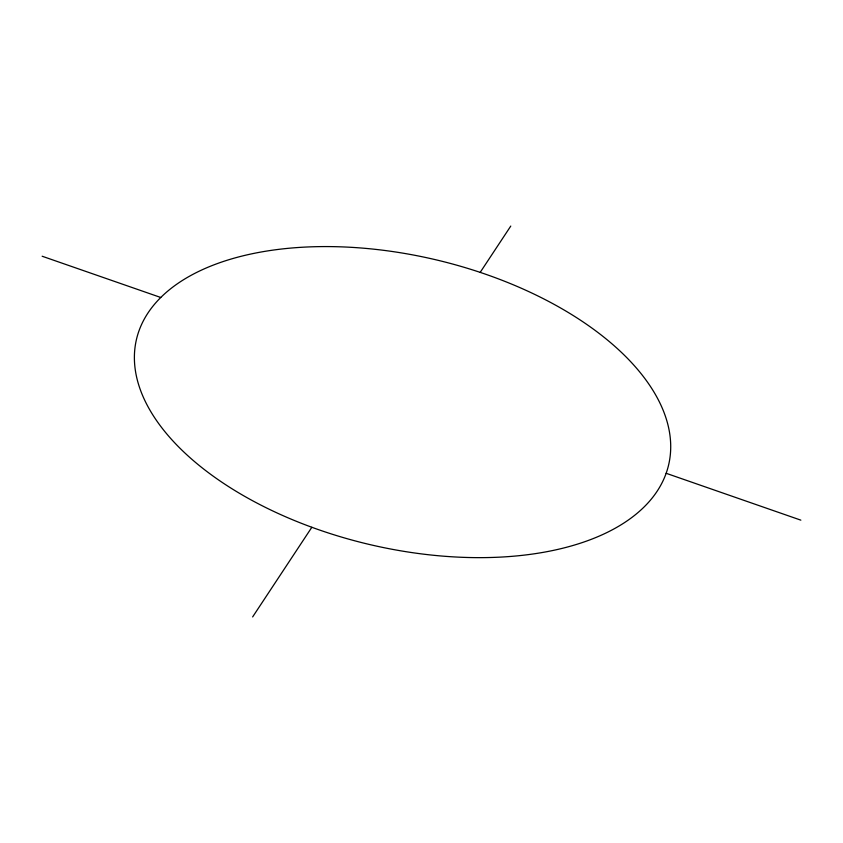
<?xml version="1.0" encoding="UTF-8"?>
<svg xmlns="http://www.w3.org/2000/svg" width="843" height="843" viewBox="0 0 843 843"><rect width="100%" height="100%" fill="white"/><g stroke="black" fill="none" stroke-linecap="round" stroke-linejoin="round"><path stroke-width="1.26" d="M252.637 616.928L311.847 527.275M480.194 272.373L510.774 226.072M42.15 256.23L160.76 297.484M666.149 473.292A273.385 146.176 13.3 0 1 228.074 486.285A273.385 146.176 13.3 0 1 313.427 246.757A273.385 146.176 13.3 0 1 666.149 473.292L800.85 520.152"/></g></svg>
